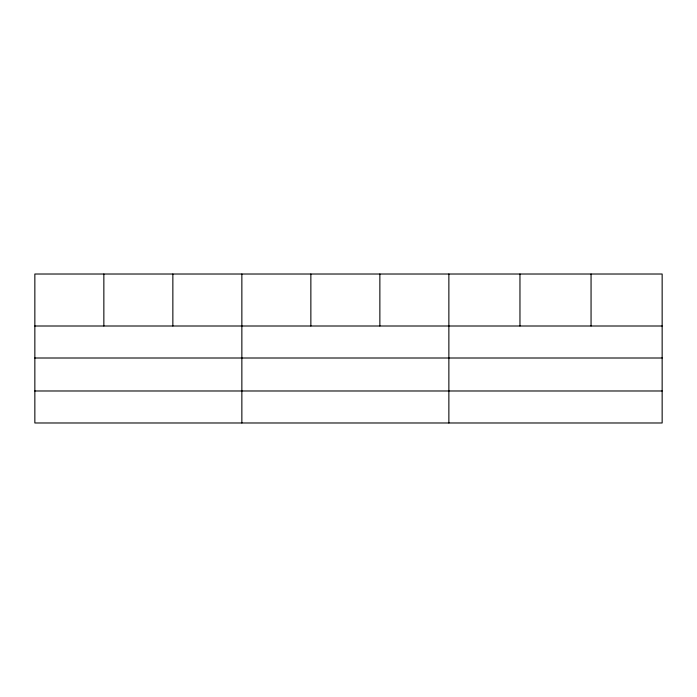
<?xml version="1.0" encoding="UTF-8"?>
<svg xmlns="http://www.w3.org/2000/svg" width="697" height="697" viewBox="0 0 697 697"><rect width="100%" height="100%" fill="white"/><g stroke="black" fill="none" stroke-linecap="round" stroke-linejoin="round"><path stroke-width="1.05" d="M662.15 358.005L662.15 274.017L34.85 274.017L34.85 422.983L662.15 422.983L662.15 358.005L34.85 358.005M34.85 326.004L662.15 326.004M34.85 390.982L662.15 390.982M591.056 274.017L591.056 326.004M519.962 274.017L519.962 326.004M448.868 274.017L448.868 422.983M379.865 274.017L379.865 326.004M310.862 274.017L310.862 326.004M241.859 274.017L241.859 422.983M172.856 274.017L172.856 326.004M103.853 274.017L103.853 326.004"/></g></svg>
